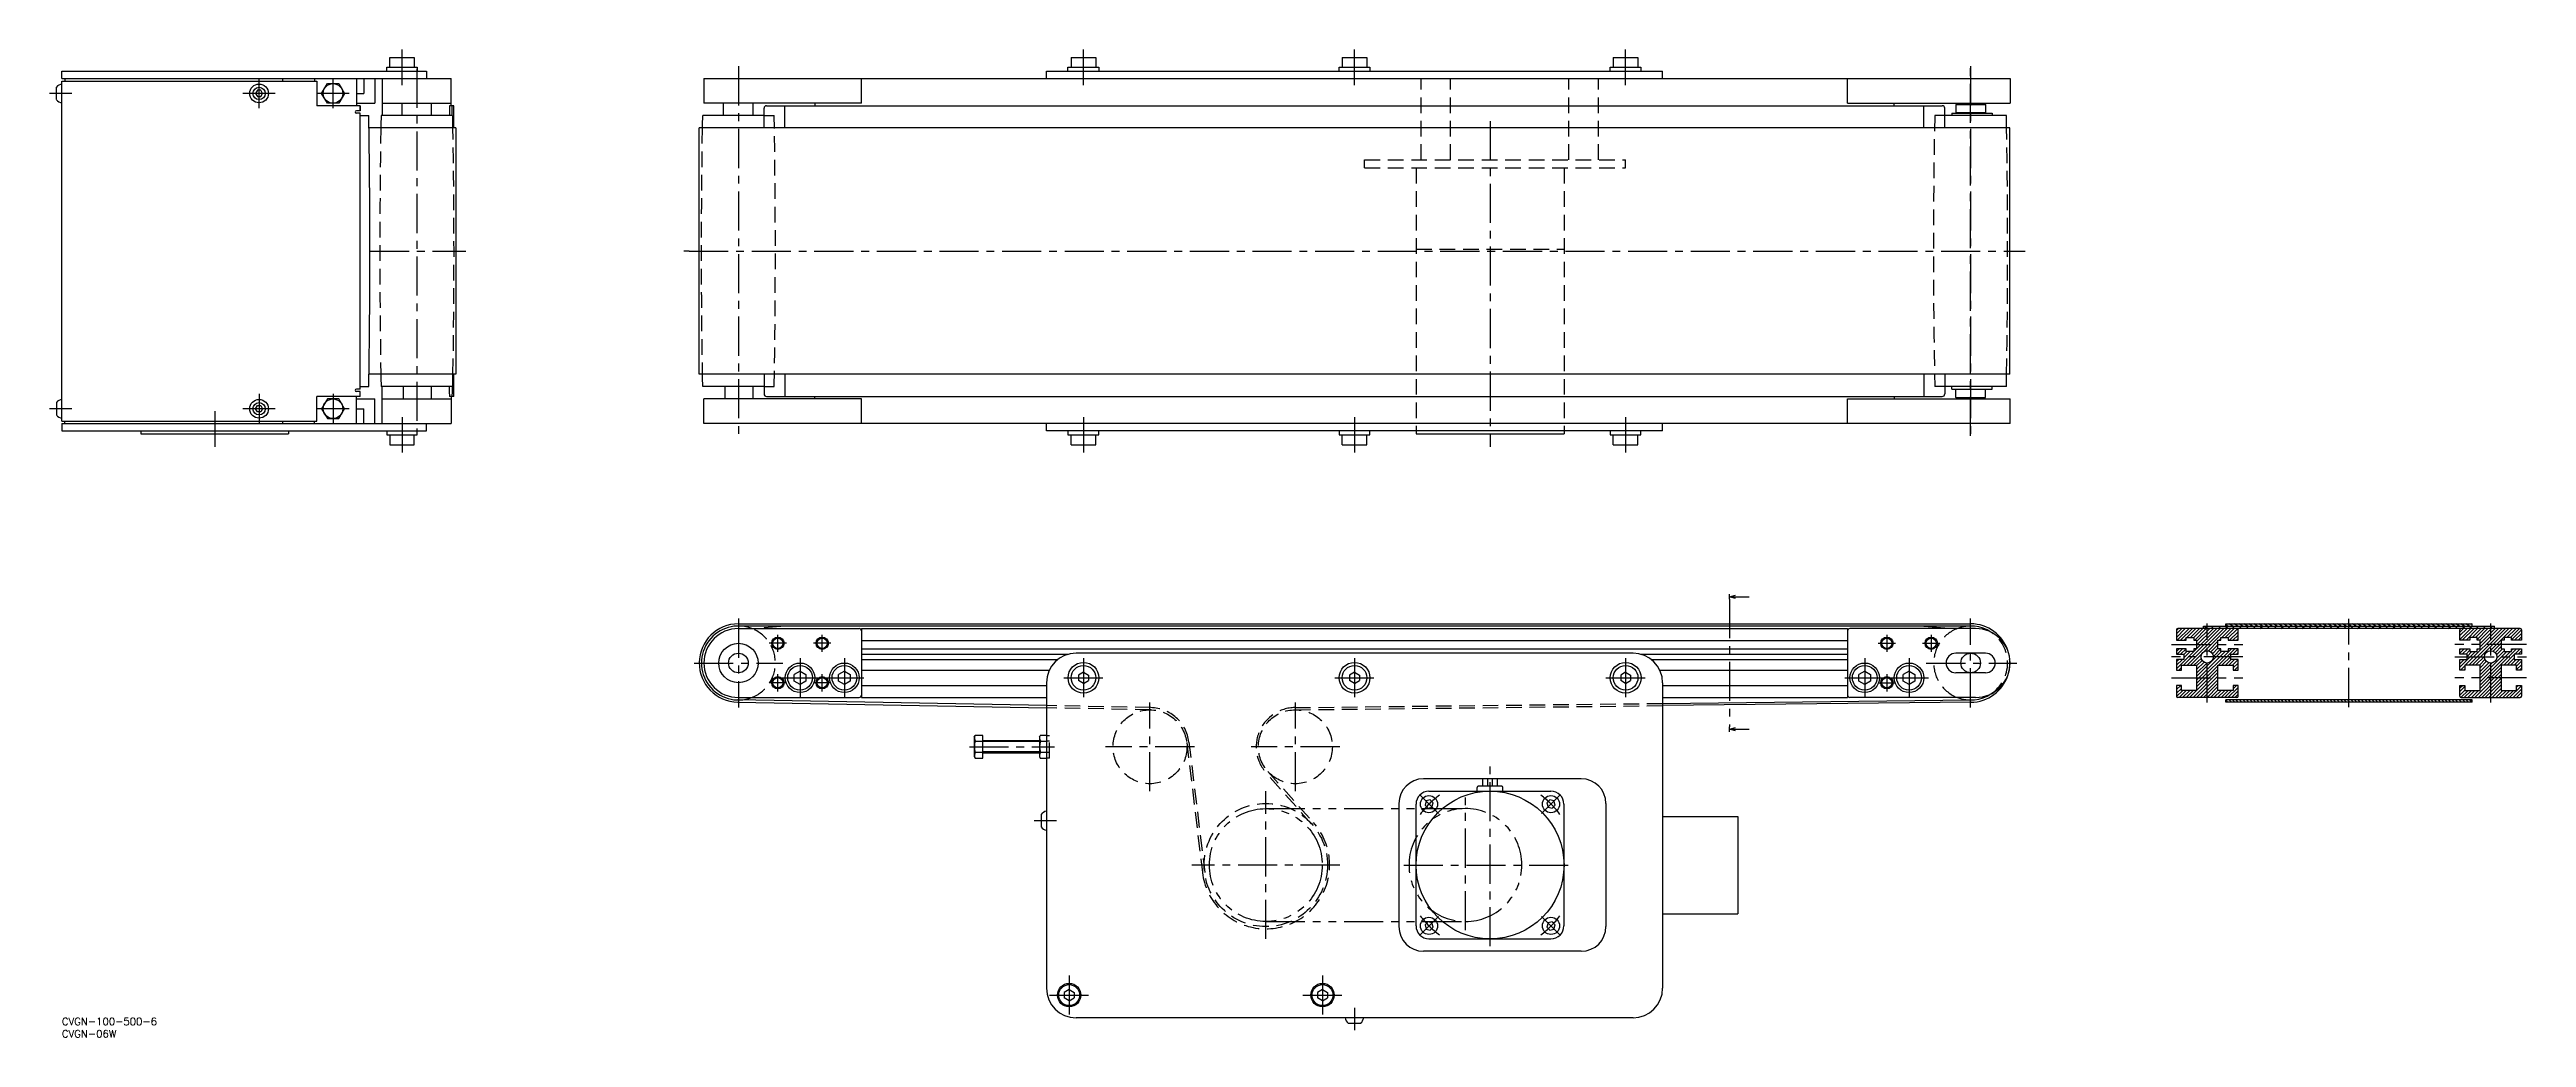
# Model space of a CAD drawing. Extents: x -5 to 1000, y -8 to 393.
import ezdxf

# ---------------------------------------------------------------- set-up
doc = ezdxf.new("R2010")
doc.units = 0
doc.header["$LTSCALE"] = 0.5
for name, pattern in [('CENTER', [50.8, 31.75, -6.35, 6.35, -6.35]), ('DASHED', [19.05, 12.7, -6.35]), ('PHANTOM', [63.5, 31.75, -6.35, 6.35, -6.35, 6.35, -6.35])]:
    doc.linetypes.add(name, pattern=pattern)
doc.layers.get('0').update_dxf_attribs({"linetype": 'CONTINUOUS'})
doc.layers.add('CENTER', color=1, linetype='CENTER')
doc.styles.get("Standard").update_dxf_attribs({"font": 'txt.shx', "height": 3, "bigfont": 'bigfont.shx'})

# ---------------------------------------------------------------- blocks, each defined once
blk = doc.blocks.new('*U63')
at = {"color": 7, "linetype": 'CONTINUOUS'}
blk.add_text('CVGN-100-500-6', height=3, dxfattribs=at).set_placement((0, -3))
blk = doc.blocks.new('*U64')
at = {"color": 7, "linetype": 'CONTINUOUS'}
blk.add_text('CVGN-06W', height=3, dxfattribs=at).set_placement((0, -8))
blk = doc.blocks.new('_OPEN30')
at = {"color": 0, "linetype": 'BYBLOCK'}
for p, q in [((-1, 0.27), (0, 0)), ((0, 0), (-1, -0.27)), ((0, 0), (-1, 0))]:
    blk.add_line(p, q, dxfattribs=at)
blk = doc.blocks.new('*U65')
at = {"color": 7, "linetype": 'CONTINUOUS'}
blk.add_lwpolyline([(679.1, 170.9), (684.6, 170.9)], dxfattribs=at)
at = {"color": 7, "linetype": 'CONTINUOUS', "xscale": 2.5, "yscale": 2.5, "zscale": 2.5, "rotation": 180}
blk.add_blockref('_OPEN30', (676.6, 170.9), dxfattribs=at)
blk = doc.blocks.new('*U66')
at = {"color": 7, "linetype": 'CONTINUOUS'}
blk.add_lwpolyline([(679.1, 117.1), (684.6, 117.1)], dxfattribs=at)
at = {"color": 7, "linetype": 'CONTINUOUS', "xscale": 2.5, "yscale": 2.5, "zscale": 2.5, "rotation": 180}
blk.add_blockref('_OPEN30', (676.6, 117.1), dxfattribs=at)

msp = doc.modelspace()

# ---------------------------------------------------------------- linework, layer by layer
at = {"color": 7, "linetype": 'CONTINUOUS'}
for p, q in [((0, 384.2), (148, 384.2)), ((0, 381.2), (0, 384.2)), ((131.8, 384.2), (131.8, 385.8)), ((131.8, 385.8), (144.2, 385.8)), ((133, 385.8), (133, 389.8)), ((133, 389.8), (143, 389.8)), ((143, 389.8), (143, 385.8)), ((144.2, 385.8), (144.2, 384.2)), ((148, 384.2), (148, 381.2)), ((399.5, 384.2), (649.5, 384.2)), ((399.5, 381.2), (399.5, 384.2)), ((408.2, 384.2), (408.2, 385.8)), ((408.2, 385.8), (420.7, 385.8)), ((409.5, 389.8), (409.5, 385.8)), ((409.5, 389.8), (419.5, 389.8)), ((419.5, 389.8), (419.5, 385.8)), ((420.7, 385.8), (420.7, 384.2)), ((518.2, 384.2), (518.2, 385.8)), ((518.2, 385.8), (530.7, 385.8)), ((519.5, 389.8), (519.5, 385.8)), ((519.5, 389.8), (529.5, 389.8)), ((529.5, 389.8), (529.5, 385.8)), ((530.7, 385.8), (530.7, 384.2)), ((628.2, 384.2), (628.2, 385.8)), ((628.2, 385.8), (640.7, 385.8)), ((629.5, 389.8), (629.5, 385.8)), ((629.5, 389.8), (639.5, 389.8)), ((639.5, 389.8), (639.5, 385.8)), ((640.7, 385.8), (640.7, 384.2)), ((649.5, 381.2), (649.5, 384.2)), ((-2.2, 372.7), (-2.2, 377.7)), ((0, 381.2), (158, 381.2)), ((0, 242.2), (0, 380.2)), ((0, 380.2), (103.5, 380.2)), ((1.2, 381.2), (1.2, 380.2)), ((79.3, 376.5), (78.6, 375.2)), ((78.6, 375.2), (79.3, 374)), ((80.7, 376.5), (79.3, 376.5)), ((79.3, 374), (80.7, 374)), ((81.4, 375.2), (80.7, 376.5)), ((80.7, 374), (81.4, 375.2)), ((89.5, 381.2), (89.5, 380.2)), ((102.5, 381.2), (102.5, 380.2)), ((103.5, 380.2), (103.5, 370.2)), ((105.4, 375.2), (107.7, 379.2)), ((107.7, 371.2), (105.4, 375.2)), ((107.7, 379.2), (112.3, 379.2)), ((112.3, 379.2), (114.6, 375.2)), ((114.6, 375.2), (112.3, 371.2)), ((119.5, 381.2), (119.5, 370.2)), ((119.5, 375.2), (122.5, 375.2)), ((122.5, 381.2), (122.5, 375.2)), ((127, 381.2), (127, 371.2)), ((130, 381.2), (130, 366.2)), ((158, 370.2), (158, 381.2)), ((260.5, 381.2), (790.5, 381.2)), ((260.5, 381.2), (260.5, 371.2)), ((324.5, 371.2), (324.5, 381.2)), ((724.5, 371.2), (724.5, 381.2)), ((790.5, 381.2), (790.5, 371.2)), ((121, 370.2), (103.5, 370.2)), ((112.3, 371.2), (107.7, 371.2)), ((119.5, 371.2), (127, 371.2)), ((121, 368.2), (119.5, 368.2)), ((121, 367.2), (119.5, 367.2)), ((121, 370.2), (121, 368.2)), ((121, 368.2), (121, 370.2)), ((121, 255.2), (121, 367.2)), ((121, 366.2), (124.5, 366.2)), ((158.5, 366.2), (129.5, 366.2)), ((130, 371.2), (158, 371.2)), ((138, 366.2), (138, 371.2)), ((150, 366.2), (150, 371.2)), ((159, 370.2), (157.3, 370.2)), ((157.3, 369.2), (157.3, 366.2)), ((158.3, 366.2), (158.3, 369.2)), ((159, 361.2), (159, 370.2)), ((284.9, 366.2), (260, 366.2)), ((324.5, 371.2), (260.5, 371.2)), ((268.5, 366.2), (268.5, 371.2)), ((280.5, 366.2), (280.5, 371.2)), ((284.9, 361.2), (284.9, 369.2)), ((285.9, 370.2), (763, 370.2)), ((293.4, 361.2), (293.4, 370.2)), ((305.5, 371.2), (305.5, 370.2)), ((724.5, 371.2), (790.5, 371.2)), ((743.5, 370.2), (743.5, 371.2)), ((755.5, 361.2), (755.5, 370.2)), ((764, 361.2), (764, 369.2)), ((789, 366.2), (764, 366.2)), ((766.8, 367.2), (783.2, 367.2)), ((766.8, 367.2), (766.8, 366.2)), ((768.7, 370.9), (768.5, 370.7)), ((768.5, 370.7), (780.5, 370.7)), ((768.5, 370.7), (780.5, 370.7)), ((768.5, 370.7), (768.5, 367.4)), ((768.5, 367.4), (780.5, 367.4)), ((768.7, 370.9), (780.3, 370.9)), ((768.7, 370.9), (780.3, 370.9)), ((768.7, 367.4), (768.7, 367.2)), ((770.5, 370.9), (770.5, 371.2)), ((778.5, 370.9), (778.5, 371.2)), ((780.2, 367.4), (780.2, 367.2)), ((780.3, 370.9), (780.5, 370.7)), ((780.3, 370.9), (780.5, 370.7)), ((780.5, 370.7), (780.5, 367.4)), ((783.2, 367.2), (783.2, 366.2)), ((159.9, 361.2), (124.6, 361.2)), ((159.9, 361.2), (159.9, 261.2)), ((790.4, 361.2), (258.6, 361.2)), ((258.6, 261.2), (258.6, 361.2)), ((790.4, 261.2), (790.4, 361.2)), ((103.5, 242.2), (103.5, 252.2)), ((121, 252.2), (103.5, 252.2)), ((121, 255.2), (119.5, 255.2)), ((121, 254.2), (119.5, 254.2)), ((119.5, 241.2), (119.5, 252.2)), ((121, 256.2), (124.5, 256.2)), ((121, 252.2), (121, 254.2)), ((159.9, 261.2), (124.6, 261.2)), ((158.5, 256.2), (129.5, 256.2)), ((130, 241.2), (130, 256.2)), ((138.5, 256.2), (138.5, 251.2)), ((150, 253.4), (150, 256.2)), ((150, 251.2), (150, 256.2)), ((157.3, 253.2), (157.3, 256.2)), ((159, 252.2), (157.3, 252.2)), ((158, 252.2), (158, 241.2)), ((158.3, 256.2), (158.3, 253.2)), ((159, 252.2), (159, 261.2)), ((790.4, 261.2), (258.6, 261.2)), ((284.9, 256.2), (260, 256.2)), ((269, 256.2), (269, 251.2)), ((280.5, 253.4), (280.5, 256.2)), ((280.5, 251.2), (280.5, 256.2)), ((284.9, 261.2), (284.9, 253.2)), ((285.9, 252.2), (763, 252.2)), ((293.4, 261.2), (293.4, 252.2)), ((305.5, 251.2), (305.5, 252.2)), ((743.5, 252.2), (743.5, 251.2)), ((755.5, 261.2), (755.5, 252.2)), ((764, 261.2), (764, 253.2)), ((789, 256.2), (764, 256.2)), ((766.8, 255.2), (766.8, 256.2)), ((766.8, 255.2), (783.2, 255.2)), ((768.5, 255.1), (780.5, 255.1)), ((768.5, 251.8), (768.5, 255.1)), ((768.5, 251.8), (780.5, 251.8)), ((768.7, 251.6), (768.5, 251.8)), ((768.7, 255.1), (768.7, 255.2)), ((768.7, 251.6), (780.3, 251.6)), ((770.5, 251.2), (770.5, 251.6)), ((778.5, 251.2), (778.5, 251.6)), ((780.2, 255.1), (780.2, 255.2)), ((780.3, 251.6), (780.5, 251.8)), ((780.5, 251.8), (780.5, 255.1)), ((783.2, 255.2), (783.2, 256.2)), ((-2.2, 249.7), (-2.2, 244.7)), ((0, 242.2), (103.5, 242.2)), ((1.2, 241.2), (1.2, 242.2)), ((78.6, 247.2), (79.3, 248.5)), ((79.3, 246), (78.6, 247.2)), ((79.3, 248.5), (80.7, 248.5)), ((80.7, 246), (79.3, 246)), ((80.7, 248.5), (81.4, 247.2)), ((81.4, 247.2), (80.7, 246)), ((89.5, 242.2), (89.5, 241.2)), ((102.5, 241.2), (102.5, 242.2)), ((107.7, 251.2), (105.4, 247.2)), ((105.4, 247.2), (107.7, 243.2)), ((112.3, 251.2), (107.7, 251.2)), ((107.7, 243.2), (112.3, 243.2)), ((114.6, 247.2), (112.3, 251.2)), ((112.3, 243.2), (114.6, 247.2)), ((119.5, 251.2), (127, 251.2)), ((119.5, 247.2), (122.5, 247.2)), ((122.5, 241.2), (122.5, 247.2)), ((127, 241.2), (127, 251.2)), ((130, 251.2), (158, 251.2)), ((260.5, 241.2), (260.5, 251.2)), ((324.5, 251.2), (260.5, 251.2)), ((324.5, 241.2), (324.5, 251.2)), ((724.5, 251.2), (790.5, 251.2)), ((724.5, 241.2), (724.5, 251.2)), ((790.5, 241.2), (790.5, 251.2)), ((0, 241.2), (158, 241.2)), ((0, 241.2), (0, 238.2)), ((0, 238.2), (148, 238.2)), ((32, 238.2), (32, 237)), ((32, 237), (92, 237)), ((92, 238.2), (92, 237)), ((131.8, 238.2), (131.8, 236.6)), ((131.8, 236.6), (144.2, 236.6)), ((133, 236.6), (133, 232.6)), ((133, 232.6), (143, 232.6)), ((143, 232.6), (143, 236.6)), ((144.2, 236.6), (144.2, 238.2)), ((148, 238.2), (148, 241.2)), ((790.5, 241.2), (260.5, 241.2)), ((399.5, 238.2), (399.5, 241.2)), ((649.5, 238.2), (399.5, 238.2)), ((408.2, 238.2), (408.2, 236.6)), ((408.2, 236.6), (420.7, 236.6)), ((409.5, 232.6), (409.5, 236.6)), ((409.5, 232.6), (419.5, 232.6)), ((419.5, 232.6), (419.5, 236.6)), ((420.7, 236.6), (420.7, 238.2)), ((518.2, 238.2), (518.2, 236.6)), ((518.2, 236.6), (530.7, 236.6)), ((519.5, 232.6), (519.5, 236.6)), ((519.5, 232.6), (529.5, 232.6)), ((529.5, 232.6), (529.5, 236.6)), ((530.7, 236.6), (530.7, 238.2)), ((549.5, 238.2), (549.5, 237)), ((549.5, 237), (609.5, 237)), ((609.5, 238.2), (609.5, 237)), ((628.2, 238.2), (628.2, 236.6)), ((628.2, 236.6), (640.7, 236.6)), ((629.5, 232.6), (629.5, 236.6)), ((629.5, 232.6), (639.5, 232.6)), ((639.5, 232.6), (639.5, 236.6)), ((640.7, 236.6), (640.7, 238.2)), ((649.5, 238.2), (649.5, 241.2)), ((274.5, 159.9), (774.5, 159.9)), ((774.5, 159), (274.5, 159)), ((274.5, 158), (323.5, 158)), ((293.4, 159), (284.9, 158.3)), ((284.9, 158.3), (284.9, 158)), ((324.5, 158), (724.5, 158)), ((324.5, 158), (324.5, 130)), ((324.5, 153.2), (724.5, 153.2)), ((724.5, 158), (724.5, 130)), ((776.5, 158), (725.5, 158)), ((755.5, 159), (764, 158.3)), ((764, 158), (764, 158.3)), ((858, 157.5), (858, 153.3)), ((858, 153.3), (862, 153.3)), ((997.5, 158), (858.5, 158)), ((862, 153.3), (862, 154.4)), ((862, 154.4), (865, 154.4)), ((865, 154.4), (865, 153.3)), ((865, 153.3), (866.2, 153.3)), ((866.2, 153.3), (866.2, 149.8)), ((869, 158), (869, 159)), ((869, 159), (987, 159)), ((874.8, 149.8), (874.8, 153.3)), ((874.8, 153.3), (876, 153.3)), ((876, 154.4), (879, 154.4)), ((876, 153.3), (876, 154.4)), ((878, 159), (878, 159.9)), ((878, 159.9), (978, 159.9)), ((879, 154.4), (879, 153.3)), ((879, 153.3), (883, 153.3)), ((883, 153.3), (883, 157.5)), ((973, 153.3), (973, 157.5)), ((977, 153.3), (973, 153.3)), ((977, 154.4), (977, 153.3)), ((980, 154.4), (977, 154.4)), ((978, 159), (978, 159.9)), ((980, 153.3), (980, 154.4)), ((981.2, 153.3), (980, 153.3)), ((981.2, 149.8), (981.2, 153.3)), ((987, 158), (987, 159)), ((989.8, 153.3), (989.8, 149.8)), ((991, 153.3), (989.8, 153.3)), ((991, 154.4), (991, 153.3)), ((994, 154.4), (991, 154.4)), ((994, 153.3), (994, 154.4)), ((998, 153.3), (994, 153.3)), ((998, 157.5), (998, 153.3)), ((299.5, 140.7), (297.1, 139.4)), ((299.5, 140.7), (301.9, 139.4)), ((317.5, 140.7), (315.1, 139.4)), ((317.5, 140.7), (319.9, 139.4)), ((324.5, 149.7), (724.5, 149.7)), ((324.5, 147.6), (408.4, 147.6)), ((324.5, 145.4), (404, 145.4)), ((324.5, 141.1), (400.6, 141.1)), ((637.5, 148), (411.5, 148)), ((640.5, 147.6), (724.5, 147.6)), ((644.9, 145.4), (724.5, 145.4)), ((648.3, 141.1), (724.5, 141.1)), ((731.5, 140.7), (729.1, 139.4)), ((731.5, 140.7), (733.9, 139.4)), ((749.5, 140.7), (747.1, 139.4)), ((749.5, 140.7), (751.9, 139.4)), ((780.5, 148), (768.5, 148)), ((862, 149.8), (858, 149.8)), ((858, 149.8), (858, 147.6)), ((858, 147.6), (861, 147.6)), ((861, 145.4), (858, 145.4)), ((858, 145.4), (858, 141.1)), ((858, 141.1), (860, 141.1)), ((860, 143.1), (866.2, 143.1)), ((860, 141.1), (860, 143.1)), ((861, 147.6), (861, 145.4)), ((862, 148.7), (862, 149.8)), ((865, 148.7), (862, 148.7)), ((865, 149.8), (865, 148.7)), ((866.2, 149.8), (865, 149.8)), ((866.2, 143.1), (866.2, 132.9)), ((876, 149.8), (874.8, 149.8)), ((874.8, 132.9), (874.8, 143.1)), ((874.8, 143.1), (881, 143.1)), ((876, 148.7), (876, 149.8)), ((879, 148.7), (876, 148.7)), ((879, 149.8), (879, 148.7)), ((883, 149.8), (879, 149.8)), ((880, 147.6), (883, 147.6)), ((880, 145.4), (880, 147.6)), ((883, 145.4), (880, 145.4)), ((881, 143.1), (881, 141.1)), ((881, 141.1), (883, 141.1)), ((883, 147.6), (883, 149.8)), ((883, 141.1), (883, 145.4)), ((973, 149.8), (977, 149.8)), ((973, 147.6), (973, 149.8)), ((976, 147.6), (973, 147.6)), ((973, 145.4), (976, 145.4)), ((973, 141.1), (973, 145.4)), ((975, 141.1), (973, 141.1)), ((975, 143.1), (975, 141.1)), ((981.2, 143.1), (975, 143.1)), ((976, 145.4), (976, 147.6)), ((977, 149.8), (977, 148.7)), ((977, 148.7), (980, 148.7)), ((980, 148.7), (980, 149.8)), ((980, 149.8), (981.2, 149.8)), ((981.2, 132.9), (981.2, 143.1)), ((989.8, 149.8), (991, 149.8)), ((989.8, 143.1), (989.8, 132.9)), ((996, 143.1), (989.8, 143.1)), ((991, 149.8), (991, 148.7)), ((991, 148.7), (994, 148.7)), ((994, 149.8), (998, 149.8)), ((994, 148.7), (994, 149.8)), ((995, 147.6), (995, 145.4)), ((998, 147.6), (995, 147.6)), ((995, 145.4), (998, 145.4)), ((996, 141.1), (996, 143.1)), ((998, 141.1), (996, 141.1)), ((998, 149.8), (998, 147.6)), ((998, 145.4), (998, 141.1)), ((297.1, 136.6), (297.1, 139.4)), ((299.5, 135.3), (297.1, 136.6)), ((301.9, 136.6), (299.5, 135.3)), ((301.9, 139.4), (301.9, 136.6)), ((315.1, 136.6), (315.1, 139.4)), ((317.5, 135.3), (315.1, 136.6)), ((319.9, 136.6), (317.5, 135.3)), ((319.9, 139.4), (319.9, 136.6)), ((324.5, 134.9), (399.5, 134.9)), ((399.5, 136), (399.5, 12)), ((414.5, 140.3), (412.5, 139.1)), ((412.5, 139.1), (412.5, 136.9)), ((414.5, 135.7), (412.5, 136.9)), ((414.5, 140.3), (416.5, 139.1)), ((414.5, 135.7), (416.5, 136.9)), ((416.5, 139.1), (416.5, 136.9)), ((524.5, 140.3), (522.5, 139.1)), ((522.5, 139.1), (522.5, 136.9)), ((524.5, 135.7), (522.5, 136.9)), ((524.5, 140.3), (526.5, 139.1)), ((524.5, 135.7), (526.5, 136.9)), ((526.5, 139.1), (526.5, 136.9)), ((634.5, 140.3), (632.5, 139.1)), ((632.5, 139.1), (632.5, 136.9)), ((634.5, 135.7), (632.5, 136.9)), ((634.5, 140.3), (636.5, 139.1)), ((634.5, 135.7), (636.5, 136.9)), ((636.5, 139.1), (636.5, 136.9)), ((649.5, 136), (649.5, 12)), ((649.5, 134.9), (724.5, 134.9)), ((729.1, 136.6), (729.1, 139.4)), ((731.5, 135.3), (729.1, 136.6)), ((733.9, 136.6), (731.5, 135.3)), ((733.9, 139.4), (733.9, 136.6)), ((747.1, 136.6), (747.1, 139.4)), ((749.5, 135.3), (747.1, 136.6)), ((751.9, 136.6), (749.5, 135.3)), ((751.9, 139.4), (751.9, 136.6)), ((780.5, 140), (768.5, 140)), ((860, 134.9), (858, 134.9)), ((858, 134.9), (858, 130.5)), ((860, 132.9), (860, 134.9)), ((866.2, 132.9), (860, 132.9)), ((881, 132.9), (874.8, 132.9)), ((883, 134.9), (881, 134.9)), ((881, 134.9), (881, 132.9)), ((883, 130.5), (883, 134.9)), ((973, 134.9), (975, 134.9)), ((973, 130.5), (973, 134.9)), ((975, 134.9), (975, 132.9)), ((975, 132.9), (981.2, 132.9)), ((989.8, 132.9), (996, 132.9)), ((996, 132.9), (996, 134.9)), ((996, 134.9), (998, 134.9)), ((998, 134.9), (998, 130.5)), ((399.5, 126.7), (274.2, 129)), ((274.2, 128.1), (399.5, 125.8)), ((274.5, 130), (323.5, 130)), ((324.5, 130), (399.5, 130)), ((649.5, 130), (724.5, 130)), ((649.5, 127.6), (774.6, 129)), ((774.7, 128.1), (649.5, 126.7)), ((776.5, 130), (725.5, 130)), ((882.5, 130), (858.5, 130)), ((878, 128.1), (878, 129)), ((978, 129), (878, 129)), ((978, 128.1), (878, 128.1)), ((973.5, 130), (997.5, 130)), ((978, 128.1), (978, 129)), ((370.2, 114), (370.6, 114.6)), ((370.2, 114), (370.2, 106)), ((373.7, 114.6), (370.6, 114.6)), ((370.6, 112.3), (373.7, 112.3)), ((373.7, 105.4), (373.7, 114.6)), ((373.7, 112.5), (396.7, 112.5)), ((396.7, 114), (397, 114.6)), ((396.7, 114), (396.7, 106)), ((399.5, 114.6), (397, 114.6)), ((397, 112.3), (399.5, 112.3)), ((370.2, 106), (370.6, 105.4)), ((373.7, 107.7), (370.6, 107.7)), ((370.6, 105.4), (373.7, 105.4)), ((373.7, 107.5), (396.7, 107.5)), ((396.7, 106), (397, 105.4)), ((399.5, 107.7), (397, 107.7)), ((397, 105.4), (399.5, 105.4)), ((616.5, 97), (552.5, 97)), ((554.7, 92), (604.2, 92)), ((574.2, 92), (574.2, 93.5)), ((584.2, 94), (574.7, 94)), ((576.5, 94), (576.5, 97)), ((578.5, 97), (578.5, 94)), ((580.5, 94), (580.5, 97)), ((582.5, 94), (582.5, 97)), ((584.7, 92), (584.7, 93.5)), ((397.3, 82.5), (397.3, 77.5)), ((542.5, 87), (542.5, 37)), ((549.5, 37.3), (549.5, 86.7)), ((553.5, 88), (553.1, 86.3)), ((553.1, 86.3), (554.3, 85.1)), ((555.2, 88.4), (553.5, 88)), ((554.3, 85.1), (555.9, 85.5)), ((556.4, 87.2), (555.2, 88.4)), ((555.9, 85.5), (556.4, 87.2)), ((603.8, 88.4), (602.5, 87.2)), ((602.5, 87.2), (603, 85.5)), ((603, 85.5), (604.7, 85.1)), ((605.4, 88), (603.8, 88.4)), ((604.7, 85.1), (605.9, 86.3)), ((605.9, 86.3), (605.4, 88)), ((609.5, 37.3), (609.5, 86.7)), ((626.5, 87), (626.5, 37)), ((649.5, 81.7), (680, 81.7)), ((680, 81.7), (680, 42.2)), ((649.5, 42.2), (680, 42.2)), ((554.3, 38.9), (553.1, 37.7)), ((553.1, 37.7), (553.5, 36)), ((553.5, 36), (555.2, 35.6)), ((555.9, 38.5), (554.3, 38.9)), ((554.7, 32), (604.2, 32)), ((555.2, 35.6), (556.4, 36.8)), ((556.4, 36.8), (555.9, 38.5)), ((603, 38.5), (602.5, 36.8)), ((602.5, 36.8), (603.8, 35.6)), ((604.7, 38.9), (603, 38.5)), ((603.8, 35.6), (605.4, 36)), ((605.9, 37.7), (604.7, 38.9)), ((605.4, 36), (605.9, 37.7)), ((616.5, 27), (552.5, 27)), ((408.7, 11.5), (406.7, 10.3)), ((406.7, 10.3), (406.7, 8.1)), ((408.7, 11.5), (410.7, 10.3)), ((410.7, 10.3), (410.7, 8.1)), ((511.5, 11.5), (509.5, 10.3)), ((509.5, 10.3), (509.5, 8.1)), ((511.5, 11.5), (513.5, 10.3)), ((513.5, 10.3), (513.5, 8.1)), ((408.7, 6.9), (406.7, 8.1)), ((408.7, 6.9), (410.7, 8.1)), ((637.5, 0), (411.5, 0)), ((511.5, 6.9), (509.5, 8.1)), ((511.5, 6.9), (513.5, 8.1)), ((521.9, -2.2), (527, -2.2))]:
    msp.add_line(p, q, dxfattribs=at)
at = {"color": 3, "linetype": 'DASHED'}
for p, q in [((551.5, 348.2), (551.5, 381.2)), ((563.5, 348.2), (563.5, 381.2)), ((611.5, 348.2), (611.5, 381.2)), ((623.5, 348.2), (623.5, 381.2)), ((284.9, 366.2), (289, 366.2)), ((764, 366.2), (760, 366.2)), ((528.5, 348.2), (634.5, 348.2)), ((528.5, 345), (528.5, 348.2)), ((528.5, 345), (634.5, 345)), ((549.5, 345), (549.5, 238.2)), ((609.5, 345), (609.5, 238.2)), ((634.5, 345), (634.5, 348.2)), ((549.5, 312), (609.5, 312)), ((284.9, 256.2), (289, 256.2)), ((764, 256.2), (760, 256.2)), ((441.8, 125.9), (399.5, 126.7)), ((441.8, 125), (399.5, 125.8)), ((500.3, 125.9), (649.5, 127.6)), ((500.3, 125), (649.5, 126.7)), ((399.5, 114.6), (400.7, 114.6)), ((400.7, 112.3), (399.5, 112.3)), ((400.7, 105.4), (400.7, 114.6)), ((456.4, 111.8), (462.8, 58.9)), ((457.3, 111.9), (463.7, 59)), ((400.7, 107.7), (399.5, 107.7)), ((400.7, 105.4), (399.5, 105.4)), ((507.1, 78.6), (488.6, 99.4)), ((489.3, 100), (507.8, 79.2))]:
    msp.add_line(p, q, dxfattribs=at)
at = {"color": 3, "linetype": 'CONTINUOUS'}
for p, q in [((858, 157.2), (858.8, 158)), ((858, 155.8), (860.2, 158)), ((858, 154.4), (861.6, 158)), ((858.3, 153.3), (863.1, 158)), ((859.7, 153.3), (864.5, 158)), ((860.9, 143.1), (875.8, 158)), ((861.1, 153.3), (862, 154.1)), ((862.2, 154.4), (865.9, 158)), ((862.3, 143.1), (877.2, 158)), ((863.7, 154.4), (867.3, 158)), ((865, 154.3), (868.7, 158)), ((865.4, 153.3), (870.1, 158)), ((866.2, 152.7), (871.5, 158)), ((866.2, 151.3), (873, 158)), ((866.2, 149.8), (874.4, 158)), ((869.3, 158), (870.3, 159)), ((869.3, 148.7), (878.6, 158)), ((871, 149), (874.8, 152.8)), ((872, 148.5), (874.8, 151.4)), ((872.1, 158), (873.1, 159)), ((875, 158), (876, 159)), ((875.3, 153.3), (876, 154)), ((876.4, 154.4), (880, 158)), ((877.8, 158), (878.8, 159)), ((877.8, 154.4), (881.4, 158)), ((878.9, 159), (878, 159.5)), ((879, 154.2), (882.8, 157.9)), ((880.9, 159), (879.4, 159.9)), ((879.5, 153.3), (883, 156.7)), ((880.6, 158), (881.6, 159)), ((880.9, 153.3), (883, 155.3)), ((882.9, 159), (881.4, 159.9)), ((882.4, 153.3), (883, 153.9)), ((884.9, 159), (883.4, 159.9)), ((883.4, 158), (884.4, 159)), ((886.9, 159), (885.4, 159.9)), ((886.3, 158), (887.3, 159)), ((888.9, 159), (887.4, 159.9)), ((889.1, 158), (890.1, 159)), ((890.9, 159), (889.4, 159.9)), ((892.9, 159), (891.4, 159.9)), ((891.9, 158), (892.9, 159)), ((894.9, 159), (893.4, 159.9)), ((894.8, 158), (895.8, 159)), ((896.9, 159), (895.4, 159.9)), ((898.9, 159), (897.4, 159.9)), ((897.6, 158), (898.6, 159)), ((900.9, 159), (899.4, 159.9)), ((900.4, 158), (901.4, 159)), ((902.9, 159), (901.4, 159.9)), ((903.2, 158), (904.2, 159)), ((904.9, 159), (903.4, 159.9)), ((906.9, 159), (905.4, 159.9)), ((906.1, 158), (907.1, 159)), ((908.9, 159), (907.4, 159.9)), ((908.9, 158), (909.9, 159)), ((910.9, 159), (909.4, 159.9)), ((912.9, 159), (911.4, 159.9)), ((911.7, 158), (912.7, 159)), ((914.9, 159), (913.4, 159.9)), ((914.6, 158), (915.6, 159)), ((916.9, 159), (915.4, 159.9)), ((918.9, 159), (917.4, 159.9)), ((917.4, 158), (918.4, 159)), ((920.9, 159), (919.4, 159.9)), ((920.2, 158), (921.2, 159)), ((922.9, 159), (921.4, 159.9)), ((923, 158), (924, 159)), ((924.9, 159), (923.4, 159.9)), ((926.9, 159), (925.4, 159.9)), ((925.9, 158), (926.9, 159)), ((928.9, 159), (927.4, 159.9)), ((928.7, 158), (929.7, 159)), ((930.9, 159), (929.4, 159.9)), ((932.9, 159), (931.4, 159.9)), ((931.5, 158), (932.5, 159)), ((934.9, 159), (933.4, 159.9)), ((934.4, 158), (935.4, 159)), ((936.9, 159), (935.4, 159.9)), ((937.2, 158), (938.2, 159)), ((938.9, 159), (937.4, 159.9)), ((940.9, 159), (939.4, 159.9)), ((940, 158), (941, 159)), ((942.9, 159), (941.4, 159.9)), ((942.8, 158), (943.8, 159)), ((944.9, 159), (943.4, 159.9)), ((946.9, 159), (945.4, 159.9)), ((945.7, 158), (946.7, 159)), ((948.9, 159), (947.4, 159.9)), ((948.5, 158), (949.5, 159)), ((950.9, 159), (949.4, 159.9)), ((951.3, 158), (952.3, 159)), ((952.9, 159), (951.4, 159.9)), ((954.9, 159), (953.4, 159.9)), ((954.2, 158), (955.2, 159)), ((956.9, 159), (955.4, 159.9)), ((957, 158), (958, 159)), ((958.9, 159), (957.4, 159.9)), ((960.9, 159), (959.4, 159.9)), ((959.8, 158), (960.8, 159)), ((962.9, 159), (961.4, 159.9)), ((962.6, 158), (963.6, 159)), ((964.9, 159), (963.4, 159.9)), ((966.9, 159), (965.4, 159.9)), ((965.5, 158), (966.5, 159)), ((968.9, 159), (967.4, 159.9)), ((968.3, 158), (969.3, 159)), ((970.9, 159), (969.4, 159.9)), ((971.1, 158), (972.1, 159)), ((972.9, 159), (971.4, 159.9)), ((973, 156.5), (974.5, 158)), ((973, 155.1), (976, 158)), ((973, 153.6), (977.4, 158)), ((974.9, 159), (973.4, 159.9)), ((974, 158), (975, 159)), ((974, 153.3), (978.8, 158)), ((975.2, 143.1), (990.1, 158)), ((976.9, 159), (975.4, 159.9)), ((975.5, 153.3), (980.2, 158)), ((976.6, 143.1), (991.5, 158)), ((976.8, 158), (977.8, 159)), ((976.9, 153.3), (977, 153.4)), ((978, 159.5), (977.4, 159.9)), ((978, 154.4), (981.6, 158)), ((978, 143.1), (992.9, 158)), ((979.4, 154.4), (983, 158)), ((979.6, 158), (980.6, 159)), ((980, 153.6), (984.4, 158)), ((981.1, 153.3), (985.9, 158)), ((981.2, 151.9), (987.3, 158)), ((981.2, 150.5), (988.7, 158)), ((982.4, 158), (983.4, 159)), ((985.3, 158), (986.3, 159)), ((985.3, 149), (994.3, 158)), ((986.5, 148.8), (989.8, 152.1)), ((991, 153.3), (991, 153.3)), ((992.1, 154.4), (995.8, 158)), ((993.5, 154.4), (997.2, 158)), ((994, 153.4), (998, 157.4)), ((995.2, 153.3), (998, 156)), ((996.7, 153.3), (998, 154.6)), ((858, 148.7), (859.1, 149.8)), ((858, 141.6), (866.1, 149.8)), ((858, 144.5), (858.9, 145.4)), ((858, 143.1), (860.4, 145.4)), ((858.3, 147.6), (860.5, 149.8)), ((858.9, 141.1), (860, 142.2)), ((859.7, 147.6), (861.9, 149.8)), ((861, 147.5), (862.2, 148.7)), ((861, 146.1), (863.6, 148.7)), ((863.3, 130), (874.8, 141.5)), ((863.7, 143.1), (868.3, 147.7)), ((865.1, 143.1), (868.1, 146)), ((866.2, 135.7), (880.3, 149.8)), ((866.2, 138.5), (876.3, 148.7)), ((866.2, 137.1), (877.8, 148.7)), ((866.2, 142.8), (868.5, 145)), ((866.2, 141.4), (869.2, 144.4)), ((866.2, 139.9), (870.3, 144)), ((866.2, 134.3), (874.8, 142.9)), ((872.7, 147.8), (874.8, 150)), ((873, 146.7), (876, 149.7)), ((875, 143.1), (881.7, 149.8)), ((876.4, 143.1), (880, 146.7)), ((877.9, 143.1), (880.2, 145.4)), ((879.3, 143.1), (881.6, 145.4)), ((880.7, 143.1), (883, 145.4)), ((880.9, 147.6), (883, 149.7)), ((881, 142), (883, 144)), ((881.5, 141.1), (883, 142.6)), ((882.4, 147.6), (883, 148.3)), ((882.9, 141.1), (883, 141.2)), ((973, 149.4), (973.4, 149.8)), ((973, 148), (974.8, 149.8)), ((973, 142.3), (979.3, 148.7)), ((973, 145.2), (973.3, 145.4)), ((973, 143.7), (974.7, 145.4)), ((973.2, 141.1), (975, 142.9)), ((974, 147.6), (976.2, 149.8)), ((974.6, 141.1), (975, 141.5)), ((975.5, 147.6), (977, 149.2)), ((976, 146.7), (977.9, 148.7)), ((979.1, 130), (989.8, 140.8)), ((979.4, 143.1), (983, 146.7)), ((980, 149.3), (980.4, 149.8)), ((980.9, 143.1), (983.2, 145.5)), ((981.2, 135), (996, 149.8)), ((981.2, 137.8), (992.1, 148.7)), ((981.2, 136.4), (993.5, 148.7)), ((981.2, 142.1), (983.8, 144.7)), ((981.2, 140.6), (984.7, 144.1)), ((981.2, 139.2), (986.1, 144.1)), ((981.2, 133.6), (989.8, 142.2)), ((987.4, 148.2), (989.8, 150.7)), ((987.9, 147.3), (990.3, 149.8)), ((988, 146), (991, 149)), ((990.8, 143.1), (995, 147.4)), ((992.2, 143.1), (995, 146)), ((993.6, 143.1), (995.9, 145.4)), ((994, 149.2), (994.6, 149.8)), ((995, 143.1), (997.3, 145.4)), ((995.3, 147.6), (997.4, 149.8)), ((996, 142.7), (998, 144.7)), ((996, 141.3), (998, 143.3)), ((996.7, 147.6), (998, 149)), ((997.2, 141.1), (998, 141.9)), ((858, 134.6), (858.3, 134.9)), ((858, 133.2), (859.8, 134.9)), ((858, 131.7), (860, 133.7)), ((858, 130.4), (860.6, 132.9)), ((859.1, 130), (862, 132.9)), ((860.5, 130), (863.4, 132.9)), ((861.9, 130), (864.8, 132.9)), ((864.8, 130), (874.8, 140.1)), ((866.2, 130), (874.8, 138.6)), ((867.6, 130), (874.8, 137.2)), ((869, 130), (874.8, 135.8)), ((870.4, 130), (874.8, 134.4)), ((871.8, 130), (874.8, 133)), ((873.2, 130), (876.1, 132.9)), ((874.7, 130), (877.6, 132.9)), ((876.1, 130), (879, 132.9)), ((877.5, 130), (880.4, 132.9)), ((878.9, 130), (883, 134.1)), ((880.3, 130), (883, 132.7)), ((881, 133.5), (882.4, 134.9)), ((881.7, 130), (883, 131.3)), ((973, 133.9), (974.1, 134.9)), ((973, 132.4), (975, 134.4)), ((973, 131), (975, 133)), ((973.4, 130), (976.3, 132.9)), ((974.8, 130), (977.7, 132.9)), ((976.2, 130), (979.1, 132.9)), ((977.7, 130), (980.6, 132.9)), ((980.5, 130), (989.8, 139.3)), ((981.9, 130), (989.8, 137.9)), ((983.3, 130), (989.8, 136.5)), ((984.7, 130), (989.8, 135.1)), ((986.1, 130), (989.8, 133.7)), ((987.6, 130), (990.5, 132.9)), ((989, 130), (991.9, 132.9)), ((990.4, 130), (993.3, 132.9)), ((991.8, 130), (994.7, 132.9)), ((993.2, 130), (998, 134.8)), ((994.6, 130), (998, 133.4)), ((996, 134.2), (996.7, 134.9)), ((996, 130), (998, 132)), ((878.9, 128.1), (878, 129)), ((880.3, 128.1), (879.4, 129)), ((881.7, 128.1), (880.8, 129)), ((883.1, 128.1), (882.2, 129)), ((884.5, 128.1), (883.6, 129)), ((886, 128.1), (885.1, 129)), ((887.4, 128.1), (886.5, 129)), ((888.8, 128.1), (887.9, 129)), ((890.2, 128.1), (889.3, 129)), ((891.6, 128.1), (890.7, 129)), ((893, 128.1), (892.1, 129)), ((894.4, 128.1), (893.5, 129)), ((895.9, 128.1), (895, 129)), ((897.3, 128.1), (896.4, 129)), ((898.7, 128.1), (897.8, 129)), ((900.1, 128.1), (899.2, 129)), ((901.5, 128.1), (900.6, 129)), ((902.9, 128.1), (902, 129)), ((904.3, 128.1), (903.4, 129)), ((905.8, 128.1), (904.9, 129)), ((907.2, 128.1), (906.3, 129)), ((908.6, 128.1), (907.7, 129)), ((910, 128.1), (909.1, 129)), ((911.4, 128.1), (910.5, 129)), ((912.8, 128.1), (911.9, 129)), ((914.2, 128.1), (913.3, 129)), ((915.7, 128.1), (914.8, 129)), ((917.1, 128.1), (916.2, 129)), ((918.5, 128.1), (917.6, 129)), ((919.9, 128.1), (919, 129)), ((921.3, 128.1), (920.4, 129)), ((922.7, 128.1), (921.8, 129)), ((924.1, 128.1), (923.2, 129)), ((925.6, 128.1), (924.7, 129)), ((927, 128.1), (926.1, 129)), ((928.4, 128.1), (927.5, 129)), ((929.8, 128.1), (928.9, 129)), ((931.2, 128.1), (930.3, 129)), ((932.6, 128.1), (931.7, 129)), ((934, 128.1), (933.1, 129)), ((935.5, 128.1), (934.6, 129)), ((936.9, 128.1), (936, 129)), ((938.3, 128.1), (937.4, 129)), ((939.7, 128.1), (938.8, 129)), ((941.1, 128.1), (940.2, 129)), ((942.5, 128.1), (941.6, 129)), ((943.9, 128.1), (943, 129)), ((945.4, 128.1), (944.5, 129)), ((946.8, 128.1), (945.9, 129)), ((948.2, 128.1), (947.3, 129)), ((949.6, 128.1), (948.7, 129)), ((951, 128.1), (950.1, 129)), ((952.4, 128.1), (951.5, 129)), ((953.8, 128.1), (952.9, 129)), ((955.3, 128.1), (954.4, 129)), ((956.7, 128.1), (955.8, 129)), ((958.1, 128.1), (957.2, 129)), ((959.5, 128.1), (958.6, 129)), ((960.9, 128.1), (960, 129)), ((962.3, 128.1), (961.4, 129)), ((963.7, 128.1), (962.8, 129)), ((965.2, 128.1), (964.3, 129)), ((966.6, 128.1), (965.7, 129)), ((968, 128.1), (967.1, 129)), ((969.4, 128.1), (968.5, 129)), ((970.8, 128.1), (969.9, 129)), ((972.2, 128.1), (971.3, 129)), ((973.6, 128.1), (972.7, 129)), ((975.1, 128.1), (974.2, 129)), ((976.5, 128.1), (975.6, 129)), ((977.9, 128.1), (977, 129)), ((997.5, 130), (998, 130.6)), ((396.7, 112.1), (373.7, 112.1)), ((396.7, 107.9), (373.7, 107.9))]:
    msp.add_line(p, q, dxfattribs=at)
at = {"color": 3, "linetype": 'PHANTOM'}
for p, q in [((488.5, 84.9), (569.5, 84.9)), ((488.5, 39.1), (569.5, 39.1))]:
    msp.add_line(p, q, dxfattribs=at)
at = {"color": 7, "linetype": 'CONTINUOUS'}
for centre, radius in [((80, 375.2), 3.8), ((80, 375.2), 2.52), ((110, 375.2), 4), ((80, 247.2), 3.8), ((80, 247.2), 2.52), ((110, 247.2), 4), ((274.5, 144), 8), ((290.5, 152), 2.07), ((308.5, 152), 2.07), ((740.5, 152), 2.07), ((758.5, 152), 2.07), ((274.5, 144), 4), ((274.5, 144), 4), ((274.5, 144), 4), ((274.5, 144), 4), ((299.5, 138), 6), ((299.5, 138), 5), ((317.5, 138), 6), ((317.5, 138), 5), ((414.5, 138), 6.25), ((414.5, 138), 5), ((524.5, 138), 6.25), ((524.5, 138), 5), ((634.5, 138), 6.25), ((634.5, 138), 5), ((731.5, 138), 6), ((731.5, 138), 5), ((749.5, 138), 6), ((749.5, 138), 5), ((774.5, 144), 4), ((870.5, 146.5), 2.5), ((985.5, 146.5), 2.5), ((290.5, 136), 2.07), ((308.5, 136), 2.07), ((740.5, 136), 2.07), ((579.5, 62), 30), ((554.7, 86.7), 3.5), ((604.2, 86.7), 3.5), ((554.7, 37.3), 3.5), ((604.2, 37.3), 3.5), ((408.7, 9.2), 4.75), ((408.7, 9.2), 4.25), ((511.5, 9.2), 4.75), ((511.5, 9.2), 4.25)]:
    msp.add_circle(centre, radius, dxfattribs=at)
at = {"color": 3, "linetype": 'CONTINUOUS'}
for centre in [(290.5, 152), (308.5, 152), (740.5, 152), (758.5, 152), (290.5, 136), (308.5, 136), (740.5, 136)]:
    msp.add_circle(centre, 2.5, dxfattribs=at)
at = {"color": 3, "linetype": 'DASHED'}
for centre, radius in [((441.5, 110), 15), ((500.5, 110), 15), ((488.5, 62), 25)]:
    msp.add_circle(centre, radius, dxfattribs=at)
at = {"color": 3, "linetype": 'PHANTOM'}
msp.add_circle((488.5, 62), 22.9, dxfattribs=at)
at = {"color": 7, "linetype": 'CONTINUOUS'}
for centre, radius, start, end in [((0.7, 375.3), 3.8, 100.5476, 139.6409), ((0.7, 375.1), 3.8, 220.3591, 259.4524), ((119.5, 367.7), 0.5, 90, 270), ((-2900.2, 311.2), 3025.2, 358.9583, 1.0417), ((3154.3, 311.2), 3025.3, 178.9583, 179.053), ((163.3, 369.2), 6.05, 170.2572, 179.7808), ((164.3, 369.2), 6.05, 170.2572, 179.7808), ((-2866.2, 311.2), 3025.3, 0.947, 1.0417), ((3284.7, 311.2), 3025.3, 178.9583, 179.053), ((285.9, 369.2), 1, 90, 180), ((763, 369.2), 1, 0, 90), ((-2235.8, 311.2), 3025.3, 0.947, 1.0417), ((119.5, 254.7), 0.5, 90, 270), ((3154.3, 311.2), 3025.3, 180.947, 181.0417), ((163.3, 253.2), 6.05, 180.2192, 189.7428), ((164.3, 253.2), 6.05, 180.2192, 189.7428), ((-2866.2, 311.2), 3025.3, 358.9583, 359.053), ((3284.7, 311.2), 3025.3, 180.947, 181.0417), ((285.9, 253.2), 1, 180, 270), ((763, 253.2), 1, 270, 0), ((-2235.8, 311.2), 3025.3, 358.9583, 359.053), ((0.7, 247.3), 3.8, 100.5476, 139.6409), ((0.7, 247.1), 3.8, 220.3591, 259.4524), ((274.5, 144), 15.9, 90, 268.9384), ((274.5, 144), 15, 68.9601, 291.0399), ((274.5, 144), 14, 90, 270), ((293.5, 158.5), 0.5, 90, 95), ((323.5, 157), 1, 0, 90), ((725.5, 157), 1, 90, 180), ((774.5, 144), 15, 56.633, 111.0395), ((774.5, 144), 15.9, 17.0338, 90), ((776.5, 144), 14, 270, 90), ((858.5, 157.5), 0.5, 90, 180), ((882.5, 157.5), 0.5, 0, 90), ((973.5, 157.5), 0.5, 90, 180), ((997.5, 157.5), 0.5, 0, 90), ((411.5, 136), 12, 90, 180), ((637.5, 136), 12, 0, 90), ((768.5, 144), 4, 90, 270), ((780.5, 144), 4, 270, 90), ((323.5, 131), 1, 270, 0), ((725.5, 131), 1, 180, 270), ((774.5, 144), 15, 248.9605, 303.367), ((774.5, 144), 15.9, 270, 342.9662), ((858.5, 130.5), 0.5, 180, 270), ((882.5, 130.5), 0.5, 270, 0), ((973.5, 130.5), 0.5, 180, 270), ((997.5, 130.5), 0.5, 270, 0), ((372.3, 113.5), 2.04, 154.3842, 214.3842), ((377.9, 110), 7.64, 162.412, 197.588), ((398.7, 113.5), 2.04, 154.3842, 214.3842), ((404.3, 110), 7.64, 162.412, 197.588), ((372.3, 106.5), 2.04, 145.6158, 205.6158), ((398.7, 106.5), 2.04, 145.6158, 205.6158), ((552.5, 87), 10, 90, 180), ((554.7, 86.7), 5.25, 90, 180), ((574.7, 93.5), 0.5, 90, 180), ((584.2, 93.5), 0.5, 0, 90), ((604.2, 86.7), 5.25, 0, 90), ((616.5, 87), 10, 0, 90), ((400.2, 80.1), 3.8, 100.5476, 139.6409), ((400.2, 79.9), 3.8, 220.3591, 259.4524), ((552.5, 37), 10, 180, 270), ((554.7, 37.3), 5.25, 180, 270), ((604.2, 37.3), 5.25, 270, 360), ((616.5, 37), 10, 270, 0), ((411.5, 12), 12, 180, 270), ((637.5, 12), 12, 270, 0), ((524.4, 0.7), 3.8, 190.5476, 229.6409), ((524.5, 0.7), 3.8, 310.3591, 349.4524)]:
    msp.add_arc(centre, radius, start, end, dxfattribs=at)
at = {"color": 3, "linetype": 'DASHED'}
for centre, radius, start, end in [((-2735.8, 311.2), 3025.3, 358.9583, 1.0417), ((3784.7, 311.2), 3025.3, 178.9583, 181.0417), ((3154.3, 311.2), 3025.3, 179.053, 180.947), ((-2866.2, 311.2), 3025.3, 359.053, 0.947), ((3284.7, 311.2), 3025.3, 179.053, 180.947), ((-2235.8, 311.2), 3025.3, 359.053, 0.947), ((274.5, 144), 15, 291.0399, 68.9601), ((774.5, 144), 15, 111.0395, 248.9605), ((774.5, 144), 15, 303.367, 56.633), ((774.5, 144), 15.9, 342.9662, 17.0338), ((441.5, 110), 15.9, 6.8925, 88.9384), ((500.5, 110), 15.9, 90.6478, 221.7191), ((488.5, 62), 25.9, 186.8925, 41.7191)]:
    msp.add_arc(centre, radius, start, end, dxfattribs=at)
at = {"color": 3, "linetype": 'PHANTOM'}
msp.add_arc((569.5, 62), 22.9, 269.9983, 259.4694, dxfattribs=at)
at = {"layer": 'CENTER', "color": 1, "linetype": 'CENTER'}
for p, q in [((138, 378.6), (138, 393)), ((414.5, 378.6), (414.5, 393)), ((524.5, 378.6), (524.5, 393)), ((634.5, 378.6), (634.5, 393)), ((144, 385.2), (144, 237.2)), ((274.5, 386.2), (274.5, 236.2)), ((774.5, 236.2), (774.5, 386.2)), ((774.5, 386.2), (774.5, 236.2)), ((4, 375.2), (-5, 375.2)), ((86.6, 375.2), (73.4, 375.2)), ((80, 369.2), (80, 381.2)), ((116.6, 375.2), (103.4, 375.2)), ((110, 369.2), (110, 381.2)), ((579.5, 363.9), (579.5, 231.8)), ((125, 311.2), (163.9, 311.2)), ((254.5, 311.2), (252.3, 311.2)), ((254.5, 311.2), (796.6, 311.2)), ((80, 253.2), (80, 241.2)), ((110, 253.2), (110, 241.2)), ((4, 247.2), (-5, 247.2)), ((62, 246.2), (62, 231.8)), ((86.6, 247.2), (73.4, 247.2)), ((116.6, 247.2), (103.4, 247.2)), ((138, 243.8), (138, 229.4)), ((414.5, 243.8), (414.5, 229.4)), ((524.5, 243.8), (524.5, 229.4)), ((634.5, 243.8), (634.5, 229.4)), ((274.5, 162), (274.5, 126)), ((676.6, 169.9), (676.6, 118.1)), ((774.5, 126), (774.5, 162)), ((928, 126.1), (928, 161.9)), ((294, 152), (287, 152)), ((290.5, 148.5), (290.5, 155.5)), ((312, 152), (305, 152)), ((308.5, 148.5), (308.5, 155.5)), ((737, 152), (744, 152)), ((740.5, 155.5), (740.5, 148.5)), ((755, 152), (762, 152)), ((758.5, 155.5), (758.5, 148.5)), ((856, 151.5), (885, 151.5)), ((870.5, 128), (870.5, 160)), ((1000, 151.5), (971, 151.5)), ((985.5, 128), (985.5, 160)), ((256.5, 144), (292.5, 144)), ((299.5, 146), (299.5, 130)), ((317.5, 146), (317.5, 130)), ((414.5, 146), (414.5, 130)), ((524.5, 146), (524.5, 130)), ((634.5, 146), (634.5, 130)), ((731.5, 146), (731.5, 130)), ((749.5, 146), (749.5, 130)), ((756.5, 144), (793.3, 144)), ((885, 146.5), (856, 146.5)), ((971, 146.5), (1000, 146.5)), ((294, 136), (287, 136)), ((290.5, 132.5), (290.5, 139.5)), ((291.5, 138), (307.5, 138)), ((312, 136), (305, 136)), ((308.5, 132.5), (308.5, 139.5)), ((309.5, 138), (325.5, 138)), ((406.5, 138), (422.5, 138)), ((516.5, 138), (532.5, 138)), ((626.5, 138), (642.5, 138)), ((723.5, 138), (739.5, 138)), ((737, 136), (744, 136)), ((740.5, 139.5), (740.5, 132.5)), ((741.5, 138), (757.5, 138)), ((856, 138), (885, 138)), ((1000, 138), (971, 138)), ((441.5, 92), (441.5, 128)), ((500.5, 92), (500.5, 128)), ((368.2, 110), (402.7, 110)), ((459.5, 110), (423.5, 110)), ((518.5, 110), (482.5, 110)), ((579.5, 29), (579.5, 102.7)), ((488.5, 32), (488.5, 92)), ((550.8, 90.6), (558.6, 82.9)), ((608.1, 90.6), (600.3, 82.9)), ((569.5, 35.5), (569.5, 89.4)), ((403.5, 80), (394.5, 80)), ((518.5, 62), (458.5, 62)), ((544.5, 62), (612.5, 62)), ((550.8, 33.4), (558.6, 41.1)), ((608.1, 33.4), (600.3, 41.1)), ((408.7, 17.2), (408.7, 1.2)), ((511.5, 17.2), (511.5, 1.2)), ((400.7, 9.2), (416.7, 9.2)), ((503.5, 9.2), (519.5, 9.2)), ((524.5, 4), (524.5, -5))]:
    msp.add_line(p, q, dxfattribs=at)
at = {"layer": 'CENTER', "color": 1, "linetype": 'CONTINUOUS'}
for p, q in [((676.6, 169.9), (676.6, 171.9)), ((676.6, 116.1), (676.6, 118.1))]:
    msp.add_line(p, q, dxfattribs=at)
at = {"layer": 'CENTER', "color": 1, "linetype": 'CENTER'}
for start, end in [(125.994, 144.006), (35.994, 54.006), (215.994, 234.006), (305.994, 324.006)]:
    msp.add_arc((579.5, 62), 35, start, end, dxfattribs=at)

# ---------------------------------------------------------------- block references
at = {"color": 7, "linetype": 'CONTINUOUS'}
for name in ['*U65', '*U66', '*U63', '*U64']:
    msp.add_blockref(name, (0, 0), dxfattribs=at)

doc.saveas('drawing.dxf')
